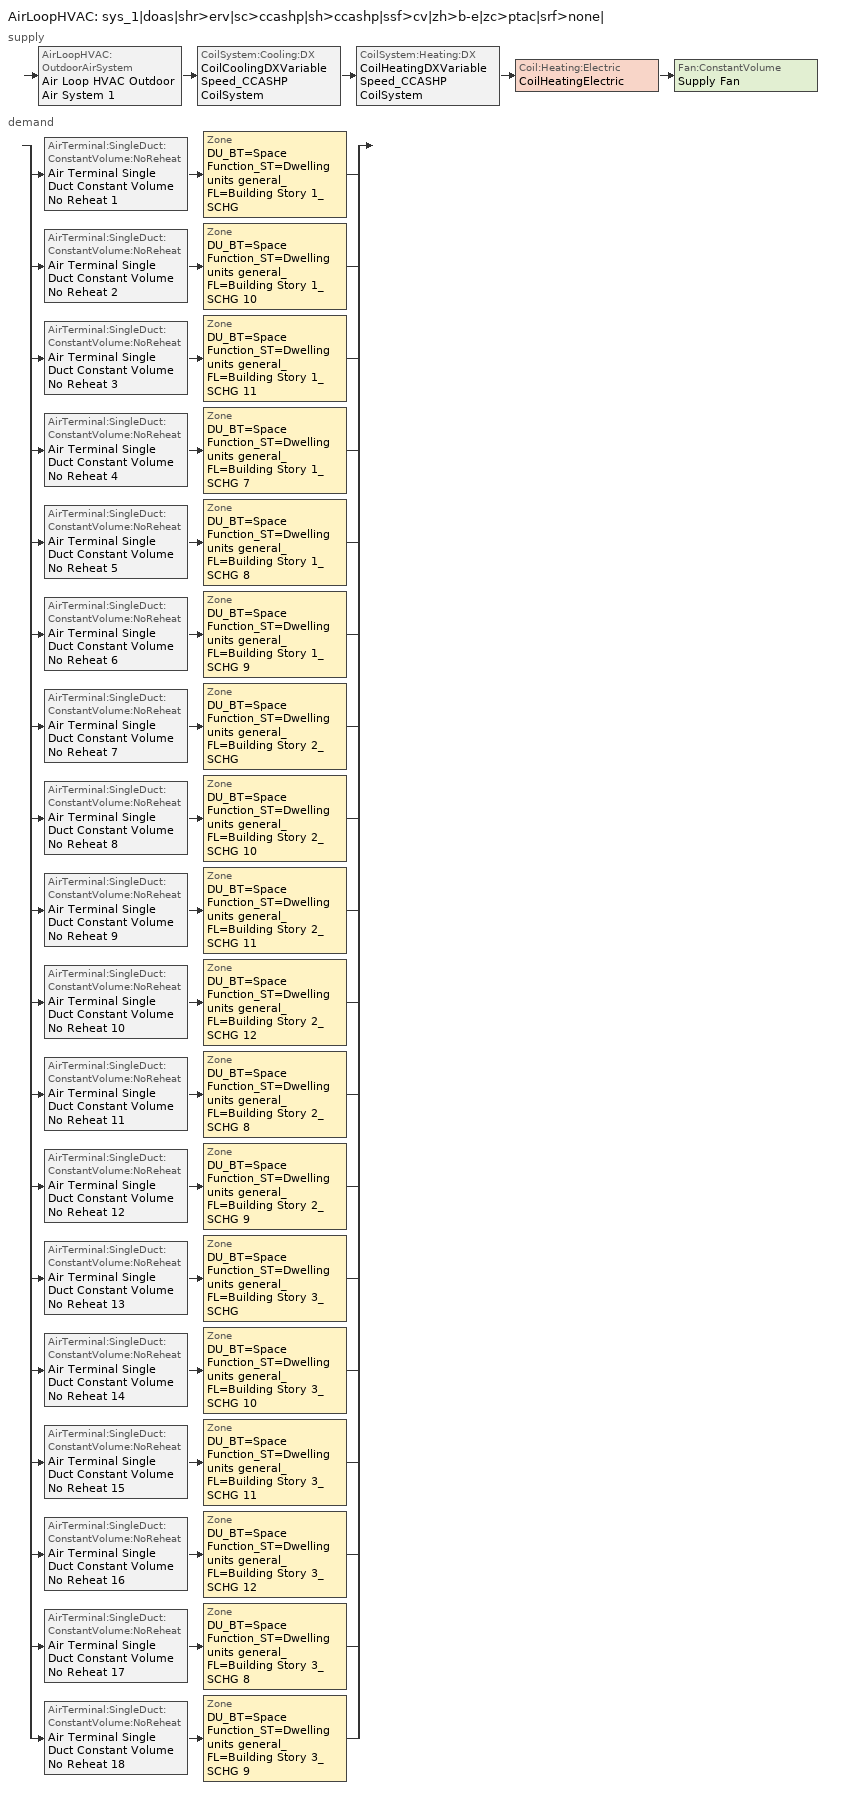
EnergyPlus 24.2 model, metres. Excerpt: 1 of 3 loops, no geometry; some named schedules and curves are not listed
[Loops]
AirLoopHVAC 'sys_1|doas|shr>erv|sc>ccashp|sh>ccashp|ssf>cv|zh>b-e|zc>ptac|srf>none|'
 supply: AirLoopHVAC:OutdoorAirSystem 'Air Loop HVAC Outdoor Air System 1' > CoilSystem:Cooling:DX 'CoilCoolingDXVariableSpeed_CCASHP CoilSystem' > CoilSystem:Heating:DX 'CoilHeatingDXVariableSpeed_CCASHP CoilSystem' > Coil:Heating:Electric 'CoilHeatingElectric' > Fan:ConstantVolume 'Supply Fan'
 demand: split
  | AirTerminal:SingleDuct:ConstantVolume:NoReheat 'Air Terminal Single Duct Constant Volume No Reheat 1' > Zone 'DU_BT=Space Function_ST=Dwelling units general_FL=Building Story 1_SCHG'
  | AirTerminal:SingleDuct:ConstantVolume:NoReheat 'Air Terminal Single Duct Constant Volume No Reheat 2' > Zone 'DU_BT=Space Function_ST=Dwelling units general_FL=Building Story 1_SCHG 10'
  | AirTerminal:SingleDuct:ConstantVolume:NoReheat 'Air Terminal Single Duct Constant Volume No Reheat 3' > Zone 'DU_BT=Space Function_ST=Dwelling units general_FL=Building Story 1_SCHG 11'
  | AirTerminal:SingleDuct:ConstantVolume:NoReheat 'Air Terminal Single Duct Constant Volume No Reheat 4' > Zone 'DU_BT=Space Function_ST=Dwelling units general_FL=Building Story 1_SCHG 7'
  | AirTerminal:SingleDuct:ConstantVolume:NoReheat 'Air Terminal Single Duct Constant Volume No Reheat 5' > Zone 'DU_BT=Space Function_ST=Dwelling units general_FL=Building Story 1_SCHG 8'
  | AirTerminal:SingleDuct:ConstantVolume:NoReheat 'Air Terminal Single Duct Constant Volume No Reheat 6' > Zone 'DU_BT=Space Function_ST=Dwelling units general_FL=Building Story 1_SCHG 9'
  | AirTerminal:SingleDuct:ConstantVolume:NoReheat 'Air Terminal Single Duct Constant Volume No Reheat 7' > Zone 'DU_BT=Space Function_ST=Dwelling units general_FL=Building Story 2_SCHG'
  | AirTerminal:SingleDuct:ConstantVolume:NoReheat 'Air Terminal Single Duct Constant Volume No Reheat 8' > Zone 'DU_BT=Space Function_ST=Dwelling units general_FL=Building Story 2_SCHG 10'
  | AirTerminal:SingleDuct:ConstantVolume:NoReheat 'Air Terminal Single Duct Constant Volume No Reheat 9' > Zone 'DU_BT=Space Function_ST=Dwelling units general_FL=Building Story 2_SCHG 11'
  | AirTerminal:SingleDuct:ConstantVolume:NoReheat 'Air Terminal Single Duct Constant Volume No Reheat 10' > Zone 'DU_BT=Space Function_ST=Dwelling units general_FL=Building Story 2_SCHG 12'
  | AirTerminal:SingleDuct:ConstantVolume:NoReheat 'Air Terminal Single Duct Constant Volume No Reheat 11' > Zone 'DU_BT=Space Function_ST=Dwelling units general_FL=Building Story 2_SCHG 8'
  | AirTerminal:SingleDuct:ConstantVolume:NoReheat 'Air Terminal Single Duct Constant Volume No Reheat 12' > Zone 'DU_BT=Space Function_ST=Dwelling units general_FL=Building Story 2_SCHG 9'
  | AirTerminal:SingleDuct:ConstantVolume:NoReheat 'Air Terminal Single Duct Constant Volume No Reheat 13' > Zone 'DU_BT=Space Function_ST=Dwelling units general_FL=Building Story 3_SCHG'
  | AirTerminal:SingleDuct:ConstantVolume:NoReheat 'Air Terminal Single Duct Constant Volume No Reheat 14' > Zone 'DU_BT=Space Function_ST=Dwelling units general_FL=Building Story 3_SCHG 10'
  | AirTerminal:SingleDuct:ConstantVolume:NoReheat 'Air Terminal Single Duct Constant Volume No Reheat 15' > Zone 'DU_BT=Space Function_ST=Dwelling units general_FL=Building Story 3_SCHG 11'
  | AirTerminal:SingleDuct:ConstantVolume:NoReheat 'Air Terminal Single Duct Constant Volume No Reheat 16' > Zone 'DU_BT=Space Function_ST=Dwelling units general_FL=Building Story 3_SCHG 12'
  | AirTerminal:SingleDuct:ConstantVolume:NoReheat 'Air Terminal Single Duct Constant Volume No Reheat 17' > Zone 'DU_BT=Space Function_ST=Dwelling units general_FL=Building Story 3_SCHG 8'
  | AirTerminal:SingleDuct:ConstantVolume:NoReheat 'Air Terminal Single Duct Constant Volume No Reheat 18' > Zone 'DU_BT=Space Function_ST=Dwelling units general_FL=Building Story 3_SCHG 9'
[ZoneControl:Thermostat] Temperature Difference Between Cutout And Setpoint {deltaC}=0
Name | Zone or ZoneList | Control Type Schedule | Control 1
DU_BT=Space Function_ST=Dwelling units general_FL=Building Story 1_SCHG Thermostat | DU_BT=Space Function_ST=Dwelling units general_FL=Building Story 1_SCHG | DU_BT=Space Function_ST=Dwelling units general_FL=Building Story 1_SCHG Thermostat Schedule | Space Function Dwelling units general Thermostat 37
DU_BT=Space Function_ST=Dwelling units general_FL=Building Story 1_SCHG 10 Thermostat | DU_BT=Space Function_ST=Dwelling units general_FL=Building Story 1_SCHG 10 | DU_BT=Space Function_ST=Dwelling units general_FL=Building Story 1_SCHG 10 Thermostat Schedule | Space Function Dwelling units general Thermostat 49
DU_BT=Space Function_ST=Dwelling units general_FL=Building Story 1_SCHG 11 Thermostat | DU_BT=Space Function_ST=Dwelling units general_FL=Building Story 1_SCHG 11 | DU_BT=Space Function_ST=Dwelling units general_FL=Building Story 1_SCHG 11 Thermostat Schedule | Space Function Dwelling units general Thermostat 53
DU_BT=Space Function_ST=Dwelling units general_FL=Building Story 1_SCHG 7 Thermostat | DU_BT=Space Function_ST=Dwelling units general_FL=Building Story 1_SCHG 7 | DU_BT=Space Function_ST=Dwelling units general_FL=Building Story 1_SCHG 7 Thermostat Schedule | Space Function Dwelling units general Thermostat 38
DU_BT=Space Function_ST=Dwelling units general_FL=Building Story 1_SCHG 8 Thermostat | DU_BT=Space Function_ST=Dwelling units general_FL=Building Story 1_SCHG 8 | DU_BT=Space Function_ST=Dwelling units general_FL=Building Story 1_SCHG 8 Thermostat Schedule | Space Function Dwelling units general Thermostat 44
DU_BT=Space Function_ST=Dwelling units general_FL=Building Story 1_SCHG 9 Thermostat | DU_BT=Space Function_ST=Dwelling units general_FL=Building Story 1_SCHG 9 | DU_BT=Space Function_ST=Dwelling units general_FL=Building Story 1_SCHG 9 Thermostat Schedule | Space Function Dwelling units general Thermostat 46
DU_BT=Space Function_ST=Dwelling units general_FL=Building Story 2_SCHG Thermostat | DU_BT=Space Function_ST=Dwelling units general_FL=Building Story 2_SCHG | DU_BT=Space Function_ST=Dwelling units general_FL=Building Story 2_SCHG Thermostat Schedule | Space Function Dwelling units general Thermostat 39
DU_BT=Space Function_ST=Dwelling units general_FL=Building Story 2_SCHG 10 Thermostat | DU_BT=Space Function_ST=Dwelling units general_FL=Building Story 2_SCHG 10 | DU_BT=Space Function_ST=Dwelling units general_FL=Building Story 2_SCHG 10 Thermostat Schedule | Space Function Dwelling units general Thermostat 50
DU_BT=Space Function_ST=Dwelling units general_FL=Building Story 2_SCHG 11 Thermostat | DU_BT=Space Function_ST=Dwelling units general_FL=Building Story 2_SCHG 11 | DU_BT=Space Function_ST=Dwelling units general_FL=Building Story 2_SCHG 11 Thermostat Schedule | Space Function Dwelling units general Thermostat 52
DU_BT=Space Function_ST=Dwelling units general_FL=Building Story 2_SCHG 12 Thermostat | DU_BT=Space Function_ST=Dwelling units general_FL=Building Story 2_SCHG 12 | DU_BT=Space Function_ST=Dwelling units general_FL=Building Story 2_SCHG 12 Thermostat Schedule | Space Function Dwelling units general Thermostat 54
DU_BT=Space Function_ST=Dwelling units general_FL=Building Story 2_SCHG 8 Thermostat | DU_BT=Space Function_ST=Dwelling units general_FL=Building Story 2_SCHG 8 | DU_BT=Space Function_ST=Dwelling units general_FL=Building Story 2_SCHG 8 Thermostat Schedule | Space Function Dwelling units general Thermostat 43
DU_BT=Space Function_ST=Dwelling units general_FL=Building Story 2_SCHG 9 Thermostat | DU_BT=Space Function_ST=Dwelling units general_FL=Building Story 2_SCHG 9 | DU_BT=Space Function_ST=Dwelling units general_FL=Building Story 2_SCHG 9 Thermostat Schedule | Space Function Dwelling units general Thermostat 47
DU_BT=Space Function_ST=Dwelling units general_FL=Building Story 3_SCHG Thermostat | DU_BT=Space Function_ST=Dwelling units general_FL=Building Story 3_SCHG | DU_BT=Space Function_ST=Dwelling units general_FL=Building Story 3_SCHG Thermostat Schedule | Space Function Dwelling units general Thermostat 40
DU_BT=Space Function_ST=Dwelling units general_FL=Building Story 3_SCHG 10 Thermostat | DU_BT=Space Function_ST=Dwelling units general_FL=Building Story 3_SCHG 10 | DU_BT=Space Function_ST=Dwelling units general_FL=Building Story 3_SCHG 10 Thermostat Schedule | Space Function Dwelling units general Thermostat 45
DU_BT=Space Function_ST=Dwelling units general_FL=Building Story 3_SCHG 11 Thermostat | DU_BT=Space Function_ST=Dwelling units general_FL=Building Story 3_SCHG 11 | DU_BT=Space Function_ST=Dwelling units general_FL=Building Story 3_SCHG 11 Thermostat Schedule | Space Function Dwelling units general Thermostat 48
DU_BT=Space Function_ST=Dwelling units general_FL=Building Story 3_SCHG 12 Thermostat | DU_BT=Space Function_ST=Dwelling units general_FL=Building Story 3_SCHG 12 | DU_BT=Space Function_ST=Dwelling units general_FL=Building Story 3_SCHG 12 Thermostat Schedule | Space Function Dwelling units general Thermostat 51
DU_BT=Space Function_ST=Dwelling units general_FL=Building Story 3_SCHG 8 Thermostat | DU_BT=Space Function_ST=Dwelling units general_FL=Building Story 3_SCHG 8 | DU_BT=Space Function_ST=Dwelling units general_FL=Building Story 3_SCHG 8 Thermostat Schedule | Space Function Dwelling units general Thermostat 41
DU_BT=Space Function_ST=Dwelling units general_FL=Building Story 3_SCHG 9 Thermostat | DU_BT=Space Function_ST=Dwelling units general_FL=Building Story 3_SCHG 9 | DU_BT=Space Function_ST=Dwelling units general_FL=Building Story 3_SCHG 9 Thermostat Schedule | Space Function Dwelling units general Thermostat 42
[ThermostatSetpoint:DualSetpoint] Heating Setpoint Temperature Schedule=NECB-G-Thermostat Setpoint-Heating; Cooling Setpoint Temperature Schedule=NECB-G-Thermostat Setpoint-Cooling
Space Function Dwelling units general Thermostat 37; Space Function Dwelling units general Thermostat 49; Space Function Dwelling units general Thermostat 53; Space Function Dwelling units general Thermostat 38; Space Function Dwelling units general Thermostat 44; Space Function Dwelling units general Thermostat 46; Space Function Dwelling units general Thermostat 39; Space Function Dwelling units general Thermostat 50; Space Function Dwelling units general Thermostat 52; Space Function Dwelling units general Thermostat 54; Space Function Dwelling units general Thermostat 43; Space Function Dwelling units general Thermostat 47; Space Function Dwelling units general Thermostat 40; Space Function Dwelling units general Thermostat 45; Space Function Dwelling units general Thermostat 48; Space Function Dwelling units general Thermostat 51; Space Function Dwelling units general Thermostat 41; Space Function Dwelling units general Thermostat 42
[AirTerminal:SingleDuct:ConstantVolume:NoReheat] Availability Schedule=Always On Discrete; Maximum Air Flow Rate {m3/s}=AutoSize
Air Terminal Single Duct Constant Volume No Reheat 1; Air Terminal Single Duct Constant Volume No Reheat 2; Air Terminal Single Duct Constant Volume No Reheat 3; Air Terminal Single Duct Constant Volume No Reheat 4; Air Terminal Single Duct Constant Volume No Reheat 5; Air Terminal Single Duct Constant Volume No Reheat 6; Air Terminal Single Duct Constant Volume No Reheat 7; Air Terminal Single Duct Constant Volume No Reheat 8; Air Terminal Single Duct Constant Volume No Reheat 9; Air Terminal Single Duct Constant Volume No Reheat 10; Air Terminal Single Duct Constant Volume No Reheat 11; Air Terminal Single Duct Constant Volume No Reheat 12; Air Terminal Single Duct Constant Volume No Reheat 13; Air Terminal Single Duct Constant Volume No Reheat 14; Air Terminal Single Duct Constant Volume No Reheat 15; Air Terminal Single Duct Constant Volume No Reheat 16; Air Terminal Single Duct Constant Volume No Reheat 17; Air Terminal Single Duct Constant Volume No Reheat 18
[ZoneHVAC:PackagedTerminalAirConditioner] Availability Schedule=Always On Discrete; Cooling Supply Air Flow Rate {m3/s}=Autosize; Heating Supply Air Flow Rate {m3/s}=Autosize; No Load Supply Air Flow Rate {m3/s}=Autosize; No Load Supply Air Flow Rate Control Set To Low Speed=Yes; Cooling Outdoor Air Flow Rate {m3/s}=1e-06; Heating Outdoor Air Flow Rate {m3/s}=1e-06; No Load Outdoor Air Flow Rate {m3/s}=1e-06; Fan Placement=DrawThrough; Supply Air Fan Operating Mode Schedule=Always Off Discrete
Name | Supply Air Fan | Heating Coil | Cooling Coil
ZoneHVACPackagedTerminalAirConditioner | FanOnOff | CoilHeatingElectric 1 | CoilCoolingDXSingleSpeed_PTAC 21kBtu/hr 9.5EER
ZoneHVACPackagedTerminalAirConditioner 1 | FanOnOff 1 | CoilHeatingElectric 2 | CoilCoolingDXSingleSpeed_PTAC 1 14kBtu/hr 9.7EER
ZoneHVACPackagedTerminalAirConditioner 2 | FanOnOff 2 | CoilHeatingElectric 3 | CoilCoolingDXSingleSpeed_PTAC 2 14kBtu/hr 9.7EER
ZoneHVACPackagedTerminalAirConditioner 3 | FanOnOff 3 | CoilHeatingElectric 4 | CoilCoolingDXSingleSpeed_PTAC 3 21kBtu/hr 9.5EER
ZoneHVACPackagedTerminalAirConditioner 4 | FanOnOff 4 | CoilHeatingElectric 5 | CoilCoolingDXSingleSpeed_PTAC 4 21kBtu/hr 9.5EER
ZoneHVACPackagedTerminalAirConditioner 5 | FanOnOff 5 | CoilHeatingElectric 6 | CoilCoolingDXSingleSpeed_PTAC 5 21kBtu/hr 9.5EER
ZoneHVACPackagedTerminalAirConditioner 6 | FanOnOff 6 | CoilHeatingElectric 7 | CoilCoolingDXSingleSpeed_PTAC 6 16kBtu/hr 9.5EER
ZoneHVACPackagedTerminalAirConditioner 7 | FanOnOff 7 | CoilHeatingElectric 8 | CoilCoolingDXSingleSpeed_PTAC 7 26kBtu/hr 9.5EER
ZoneHVACPackagedTerminalAirConditioner 8 | FanOnOff 8 | CoilHeatingElectric 9 | CoilCoolingDXSingleSpeed_PTAC 8 20kBtu/hr 9.5EER
ZoneHVACPackagedTerminalAirConditioner 9 | FanOnOff 9 | CoilHeatingElectric 10 | CoilCoolingDXSingleSpeed_PTAC 9 24kBtu/hr 9.5EER
ZoneHVACPackagedTerminalAirConditioner 10 | FanOnOff 10 | CoilHeatingElectric 11 | CoilCoolingDXSingleSpeed_PTAC 10 24kBtu/hr 9.5EER
ZoneHVACPackagedTerminalAirConditioner 11 | FanOnOff 11 | CoilHeatingElectric 12 | CoilCoolingDXSingleSpeed_PTAC 11 24kBtu/hr 9.5EER
ZoneHVACPackagedTerminalAirConditioner 12 | FanOnOff 12 | CoilHeatingElectric 13 | CoilCoolingDXSingleSpeed_PTAC 12 42kBtu/hr 9.5EER
ZoneHVACPackagedTerminalAirConditioner 13 | FanOnOff 13 | CoilHeatingElectric 14 | CoilCoolingDXSingleSpeed_PTAC 13 51kBtu/hr 9.5EER
ZoneHVACPackagedTerminalAirConditioner 14 | FanOnOff 14 | CoilHeatingElectric 15 | CoilCoolingDXSingleSpeed_PTAC 14 42kBtu/hr 9.5EER
ZoneHVACPackagedTerminalAirConditioner 15 | FanOnOff 15 | CoilHeatingElectric 16 | CoilCoolingDXSingleSpeed_PTAC 15 50kBtu/hr 9.5EER
ZoneHVACPackagedTerminalAirConditioner 16 | FanOnOff 16 | CoilHeatingElectric 17 | CoilCoolingDXSingleSpeed_PTAC 16 50kBtu/hr 9.5EER
ZoneHVACPackagedTerminalAirConditioner 17 | FanOnOff 17 | CoilHeatingElectric 18 | CoilCoolingDXSingleSpeed_PTAC 17 50kBtu/hr 9.5EER
[Fan:OnOff] Availability Schedule=Always On Discrete; Fan Total Efficiency=0.39975; Pressure Rise {Pa}=331.288; Maximum Flow Rate {m3/s}=Autosize; Motor Efficiency=0.615; Motor In Airstream Fraction=1
Name | Fan Power Ratio Function of Speed Ratio Curve | Fan Efficiency Ratio Function of Speed Ratio Curve
FanOnOff | Fan On Off Power Curve | Fan On Off Efficiency Curve
FanOnOff 1 | Fan On Off Power Curve 1 | Fan On Off Efficiency Curve 1
FanOnOff 2 | Fan On Off Power Curve 2 | Fan On Off Efficiency Curve 2
FanOnOff 3 | Fan On Off Power Curve 3 | Fan On Off Efficiency Curve 3
FanOnOff 4 | Fan On Off Power Curve 4 | Fan On Off Efficiency Curve 4
FanOnOff 5 | Fan On Off Power Curve 5 | Fan On Off Efficiency Curve 5
FanOnOff 6 | Fan On Off Power Curve 6 | Fan On Off Efficiency Curve 6
FanOnOff 7 | Fan On Off Power Curve 7 | Fan On Off Efficiency Curve 7
FanOnOff 8 | Fan On Off Power Curve 8 | Fan On Off Efficiency Curve 8
FanOnOff 9 | Fan On Off Power Curve 9 | Fan On Off Efficiency Curve 9
FanOnOff 10 | Fan On Off Power Curve 10 | Fan On Off Efficiency Curve 10
FanOnOff 11 | Fan On Off Power Curve 11 | Fan On Off Efficiency Curve 11
FanOnOff 12 | Fan On Off Power Curve 12 | Fan On Off Efficiency Curve 12
FanOnOff 13 | Fan On Off Power Curve 13 | Fan On Off Efficiency Curve 13
FanOnOff 14 | Fan On Off Power Curve 14 | Fan On Off Efficiency Curve 14
FanOnOff 15 | Fan On Off Power Curve 15 | Fan On Off Efficiency Curve 15
FanOnOff 16 | Fan On Off Power Curve 16 | Fan On Off Efficiency Curve 16
FanOnOff 17 | Fan On Off Power Curve 17 | Fan On Off Efficiency Curve 17
[Coil:Heating:Electric] Efficiency=1; Nominal Capacity {W}=Autosize
Name | Availability Schedule
CoilHeatingElectric 1; CoilHeatingElectric 2; CoilHeatingElectric 3; CoilHeatingElectric 4; CoilHeatingElectric 5; CoilHeatingElectric 6; CoilHeatingElectric 7; CoilHeatingElectric 8; CoilHeatingElectric 9; CoilHeatingElectric 10; CoilHeatingElectric 11; CoilHeatingElectric 12; CoilHeatingElectric 13; CoilHeatingElectric 14; CoilHeatingElectric 15; CoilHeatingElectric 16; CoilHeatingElectric 17; CoilHeatingElectric 18 | Always Off Discrete
CoilHeatingElectric | Always On Discrete
[Coil:Cooling:DX:SingleSpeed] Availability Schedule=Always On Discrete; Gross Rated Total Cooling Capacity {W}=Autosize; Gross Rated Sensible Heat Ratio=Autosize; Rated Air Flow Rate {m3/s}=Autosize; Rated Evaporator Fan Power Per Volume Flow Rate 2017 {W/(m3/s)}=773.3; Rated Evaporator Fan Power Per Volume Flow Rate 2023 {W/(m3/s)}=934.4; Total Cooling Capacity Function of Temperature Curve=DXCOOL-NECB2011-REF-CAPFT; Total Cooling Capacity Function of Flow Fraction Curve=DXCOOL-NECB2011-REF-CAPFFLOW; Energy Input Ratio Function of Temperature Curve=DXCOOL-NECB2011-REF-COOLEIRFT; Energy Input Ratio Function of Flow Fraction Curve=DXCOOL-NECB2011-REF-COOLEIRFFLOW; Part Load Fraction Correlation Curve=DXCOOL-NECB2011-REF-COOLPLFFPLR; Minimum Outdoor Dry-Bulb Temperature for Compressor Operation {C}=-25; Nominal Time for Condensate Removal to Begin {s}=0; Ratio of Initial Moisture Evaporation Rate and Steady State Latent Capacity=0; Maximum Cycling Rate {cycles/hr}=0; Latent Capacity Time Constant {s}=0; Condenser Type=AirCooled; Evaporative Condenser Effectiveness=0.9; Evaporative Condenser Air Flow Rate {m3/s}=Autosize; Evaporative Condenser Pump Rated Power Consumption {W}=Autosize; Crankcase Heater Capacity {W}=1e-06; Maximum Outdoor Dry-Bulb Temperature for Crankcase Heater Operation {C}=10; Basin Heater Capacity {W/K}=0; Basin Heater Setpoint Temperature {C}=2
Name | Gross Rated Cooling COP {W/W}
CoilCoolingDXSingleSpeed_PTAC 21kBtu/hr 9.5EER; CoilCoolingDXSingleSpeed_PTAC 3 21kBtu/hr 9.5EER; CoilCoolingDXSingleSpeed_PTAC 4 21kBtu/hr 9.5EER; CoilCoolingDXSingleSpeed_PTAC 5 21kBtu/hr 9.5EER; CoilCoolingDXSingleSpeed_PTAC 6 16kBtu/hr 9.5EER; CoilCoolingDXSingleSpeed_PTAC 7 26kBtu/hr 9.5EER; CoilCoolingDXSingleSpeed_PTAC 8 20kBtu/hr 9.5EER; CoilCoolingDXSingleSpeed_PTAC 9 24kBtu/hr 9.5EER; CoilCoolingDXSingleSpeed_PTAC 10 24kBtu/hr 9.5EER; CoilCoolingDXSingleSpeed_PTAC 11 24kBtu/hr 9.5EER; CoilCoolingDXSingleSpeed_PTAC 12 42kBtu/hr 9.5EER; CoilCoolingDXSingleSpeed_PTAC 13 51kBtu/hr 9.5EER; CoilCoolingDXSingleSpeed_PTAC 14 42kBtu/hr 9.5EER; CoilCoolingDXSingleSpeed_PTAC 15 50kBtu/hr 9.5EER; CoilCoolingDXSingleSpeed_PTAC 16 50kBtu/hr 9.5EER; CoilCoolingDXSingleSpeed_PTAC 17 50kBtu/hr 9.5EER | 3.3002
CoilCoolingDXSingleSpeed_PTAC 1 14kBtu/hr 9.7EER | 3.38089
CoilCoolingDXSingleSpeed_PTAC 2 14kBtu/hr 9.7EER | 3.36959
[ZoneHVAC:Baseboard:Convective:Electric] Availability Schedule=Always On Discrete; Heating Design Capacity {W}=Autosize; Efficiency=1
ZoneHVACBaseboardConvectiveElectric; ZoneHVACBaseboardConvectiveElectric 1; ZoneHVACBaseboardConvectiveElectric 2; ZoneHVACBaseboardConvectiveElectric 3; ZoneHVACBaseboardConvectiveElectric 4; ZoneHVACBaseboardConvectiveElectric 5; ZoneHVACBaseboardConvectiveElectric 6; ZoneHVACBaseboardConvectiveElectric 7; ZoneHVACBaseboardConvectiveElectric 8; ZoneHVACBaseboardConvectiveElectric 9; ZoneHVACBaseboardConvectiveElectric 10; ZoneHVACBaseboardConvectiveElectric 11; ZoneHVACBaseboardConvectiveElectric 12; ZoneHVACBaseboardConvectiveElectric 13; ZoneHVACBaseboardConvectiveElectric 14; ZoneHVACBaseboardConvectiveElectric 15; ZoneHVACBaseboardConvectiveElectric 16; ZoneHVACBaseboardConvectiveElectric 17
[Zone equipment]
DU_BT=Space Function_ST=Dwelling units general_FL=Building Story 1_SCHG: Air Terminal Single Duct Constant Volume No Reheat 1, ZoneHVACPackagedTerminalAirConditioner, ZoneHVACBaseboardConvectiveElectric
DU_BT=Space Function_ST=Dwelling units general_FL=Building Story 1_SCHG 10: Air Terminal Single Duct Constant Volume No Reheat 2, ZoneHVACPackagedTerminalAirConditioner 1, ZoneHVACBaseboardConvectiveElectric 1
DU_BT=Space Function_ST=Dwelling units general_FL=Building Story 1_SCHG 11: Air Terminal Single Duct Constant Volume No Reheat 3, ZoneHVACPackagedTerminalAirConditioner 2, ZoneHVACBaseboardConvectiveElectric 2
DU_BT=Space Function_ST=Dwelling units general_FL=Building Story 1_SCHG 7: Air Terminal Single Duct Constant Volume No Reheat 4, ZoneHVACPackagedTerminalAirConditioner 3, ZoneHVACBaseboardConvectiveElectric 3
DU_BT=Space Function_ST=Dwelling units general_FL=Building Story 1_SCHG 8: Air Terminal Single Duct Constant Volume No Reheat 5, ZoneHVACPackagedTerminalAirConditioner 4, ZoneHVACBaseboardConvectiveElectric 4
DU_BT=Space Function_ST=Dwelling units general_FL=Building Story 1_SCHG 9: Air Terminal Single Duct Constant Volume No Reheat 6, ZoneHVACPackagedTerminalAirConditioner 5, ZoneHVACBaseboardConvectiveElectric 5
DU_BT=Space Function_ST=Dwelling units general_FL=Building Story 2_SCHG: Air Terminal Single Duct Constant Volume No Reheat 7, ZoneHVACPackagedTerminalAirConditioner 6, ZoneHVACBaseboardConvectiveElectric 6
DU_BT=Space Function_ST=Dwelling units general_FL=Building Story 2_SCHG 10: Air Terminal Single Duct Constant Volume No Reheat 8, ZoneHVACPackagedTerminalAirConditioner 7, ZoneHVACBaseboardConvectiveElectric 7
DU_BT=Space Function_ST=Dwelling units general_FL=Building Story 2_SCHG 11: Air Terminal Single Duct Constant Volume No Reheat 9, ZoneHVACPackagedTerminalAirConditioner 8, ZoneHVACBaseboardConvectiveElectric 8
DU_BT=Space Function_ST=Dwelling units general_FL=Building Story 2_SCHG 12: Air Terminal Single Duct Constant Volume No Reheat 10, ZoneHVACPackagedTerminalAirConditioner 9, ZoneHVACBaseboardConvectiveElectric 9
DU_BT=Space Function_ST=Dwelling units general_FL=Building Story 2_SCHG 8: Air Terminal Single Duct Constant Volume No Reheat 11, ZoneHVACPackagedTerminalAirConditioner 10, ZoneHVACBaseboardConvectiveElectric 10
DU_BT=Space Function_ST=Dwelling units general_FL=Building Story 2_SCHG 9: Air Terminal Single Duct Constant Volume No Reheat 12, ZoneHVACPackagedTerminalAirConditioner 11, ZoneHVACBaseboardConvectiveElectric 11
DU_BT=Space Function_ST=Dwelling units general_FL=Building Story 3_SCHG: Air Terminal Single Duct Constant Volume No Reheat 13, ZoneHVACPackagedTerminalAirConditioner 12, ZoneHVACBaseboardConvectiveElectric 12
DU_BT=Space Function_ST=Dwelling units general_FL=Building Story 3_SCHG 10: Air Terminal Single Duct Constant Volume No Reheat 14, ZoneHVACPackagedTerminalAirConditioner 13, ZoneHVACBaseboardConvectiveElectric 13
DU_BT=Space Function_ST=Dwelling units general_FL=Building Story 3_SCHG 11: Air Terminal Single Duct Constant Volume No Reheat 15, ZoneHVACPackagedTerminalAirConditioner 14, ZoneHVACBaseboardConvectiveElectric 14
DU_BT=Space Function_ST=Dwelling units general_FL=Building Story 3_SCHG 12: Air Terminal Single Duct Constant Volume No Reheat 16, ZoneHVACPackagedTerminalAirConditioner 15, ZoneHVACBaseboardConvectiveElectric 15
DU_BT=Space Function_ST=Dwelling units general_FL=Building Story 3_SCHG 8: Air Terminal Single Duct Constant Volume No Reheat 17, ZoneHVACPackagedTerminalAirConditioner 16, ZoneHVACBaseboardConvectiveElectric 16
DU_BT=Space Function_ST=Dwelling units general_FL=Building Story 3_SCHG 9: Air Terminal Single Duct Constant Volume No Reheat 18, ZoneHVACPackagedTerminalAirConditioner 17, ZoneHVACBaseboardConvectiveElectric 17
[Sizing:Zone] Zone Cooling Design Supply Air Temperature Input Method=TemperatureDifference; Zone Cooling Design Supply Air Temperature {C}=13; Zone Cooling Design Supply Air Temperature Difference {deltaC}=11; Zone Heating Design Supply Air Temperature Input Method=TemperatureDifference; Zone Heating Design Supply Air Temperature {C}=43; Zone Heating Design Supply Air Temperature Difference {deltaC}=21; Zone Cooling Design Supply Air Humidity Ratio {kgWater/kgDryAir}=0.0085; Zone Heating Design Supply Air Humidity Ratio {kgWater/kgDryAir}=0.008; Zone Heating Sizing Factor=1.3; Zone Cooling Sizing Factor=1.1; Cooling Design Air Flow Method=DesignDay; Cooling Design Air Flow Rate {m3/s}=0; Cooling Minimum Air Flow per Zone Floor Area {m3/s-m2}=0.000762; Cooling Minimum Air Flow {m3/s}=0; Cooling Minimum Air Flow Fraction=0; Heating Design Air Flow Method=DesignDay; Heating Design Air Flow Rate {m3/s}=0; Heating Maximum Air Flow per Zone Floor Area {m3/s-m2}=0.002032; Heating Maximum Air Flow {m3/s}=0.141576; Heating Maximum Air Flow Fraction=0.3; Account for Dedicated Outdoor Air System=No; Zone Load Sizing Method=Sensible Load Only No Latent Load; Zone Latent Cooling Design Supply Air Humidity Ratio Input Method=HumidityRatioDifference; Zone Cooling Design Supply Air Humidity Ratio Difference {kgWater/kgDryAir}=0.005; Zone Latent Heating Design Supply Air Humidity Ratio Input Method=HumidityRatioDifference; Zone Humidification Design Supply Air Humidity Ratio Difference {kgWater/kgDryAir}=0.005; Type of Space Sum to Use=Coincident
Name | Design Specification Outdoor Air Object
DU_BT=Space Function_ST=Dwelling units general_FL=Building Story 1_SCHG | DU_BT=Space Function_ST=Dwelling units general_FL=Building Story 1_SCHG DSOA Space List
DU_BT=Space Function_ST=Dwelling units general_FL=Building Story 1_SCHG 10 | DU_BT=Space Function_ST=Dwelling units general_FL=Building Story 1_SCHG 10 DSOA Space List
DU_BT=Space Function_ST=Dwelling units general_FL=Building Story 1_SCHG 11 | DU_BT=Space Function_ST=Dwelling units general_FL=Building Story 1_SCHG 11 DSOA Space List
DU_BT=Space Function_ST=Dwelling units general_FL=Building Story 1_SCHG 7 | DU_BT=Space Function_ST=Dwelling units general_FL=Building Story 1_SCHG 7 DSOA Space List
DU_BT=Space Function_ST=Dwelling units general_FL=Building Story 1_SCHG 8 | DU_BT=Space Function_ST=Dwelling units general_FL=Building Story 1_SCHG 8 DSOA Space List
DU_BT=Space Function_ST=Dwelling units general_FL=Building Story 1_SCHG 9 | DU_BT=Space Function_ST=Dwelling units general_FL=Building Story 1_SCHG 9 DSOA Space List
DU_BT=Space Function_ST=Dwelling units general_FL=Building Story 2_SCHG | DU_BT=Space Function_ST=Dwelling units general_FL=Building Story 2_SCHG DSOA Space List
DU_BT=Space Function_ST=Dwelling units general_FL=Building Story 2_SCHG 10 | DU_BT=Space Function_ST=Dwelling units general_FL=Building Story 2_SCHG 10 DSOA Space List
DU_BT=Space Function_ST=Dwelling units general_FL=Building Story 2_SCHG 11 | DU_BT=Space Function_ST=Dwelling units general_FL=Building Story 2_SCHG 11 DSOA Space List
DU_BT=Space Function_ST=Dwelling units general_FL=Building Story 2_SCHG 12 | DU_BT=Space Function_ST=Dwelling units general_FL=Building Story 2_SCHG 12 DSOA Space List
DU_BT=Space Function_ST=Dwelling units general_FL=Building Story 2_SCHG 8 | DU_BT=Space Function_ST=Dwelling units general_FL=Building Story 2_SCHG 8 DSOA Space List
DU_BT=Space Function_ST=Dwelling units general_FL=Building Story 2_SCHG 9 | DU_BT=Space Function_ST=Dwelling units general_FL=Building Story 2_SCHG 9 DSOA Space List
DU_BT=Space Function_ST=Dwelling units general_FL=Building Story 3_SCHG | DU_BT=Space Function_ST=Dwelling units general_FL=Building Story 3_SCHG DSOA Space List
DU_BT=Space Function_ST=Dwelling units general_FL=Building Story 3_SCHG 10 | DU_BT=Space Function_ST=Dwelling units general_FL=Building Story 3_SCHG 10 DSOA Space List
DU_BT=Space Function_ST=Dwelling units general_FL=Building Story 3_SCHG 11 | DU_BT=Space Function_ST=Dwelling units general_FL=Building Story 3_SCHG 11 DSOA Space List
DU_BT=Space Function_ST=Dwelling units general_FL=Building Story 3_SCHG 12 | DU_BT=Space Function_ST=Dwelling units general_FL=Building Story 3_SCHG 12 DSOA Space List
DU_BT=Space Function_ST=Dwelling units general_FL=Building Story 3_SCHG 8 | DU_BT=Space Function_ST=Dwelling units general_FL=Building Story 3_SCHG 8 DSOA Space List
DU_BT=Space Function_ST=Dwelling units general_FL=Building Story 3_SCHG 9 | DU_BT=Space Function_ST=Dwelling units general_FL=Building Story 3_SCHG 9 DSOA Space List
[Controller:MechanicalVentilation]
Controller Mechanical Ventilation 1: Availability Schedule=sys_1|doas|shr>none|sc>ccashp|sh>ccashp|ssf>cv|zh>b-e|zc>ptac|srf>none| Occ Sch; Demand Controlled Ventilation=No; System Outdoor Air Method=ZoneSum; Zone or ZoneList Name 1=DU_BT=Space Function_ST=Dwelling units general_FL=Building Story 1_SCHG; Design Specification Outdoor Air Object Name 1=Space Function Dwelling units general Ventilation; Zone or ZoneList Name 2=DU_BT=Space Function_ST=Dwelling units general_FL=Building Story 1_SCHG 10; Design Specification Outdoor Air Object Name 2=Space Function Dwelling units general Ventilation; Zone or ZoneList Name 3=DU_BT=Space Function_ST=Dwelling units general_FL=Building Story 1_SCHG 11; Design Specification Outdoor Air Object Name 3=Space Function Dwelling units general Ventilation; Zone or ZoneList Name 4=DU_BT=Space Function_ST=Dwelling units general_FL=Building Story 1_SCHG 7; Design Specification Outdoor Air Object Name 4=Space Function Dwelling units general Ventilation; Zone or ZoneList Name 5=DU_BT=Space Function_ST=Dwelling units general_FL=Building Story 1_SCHG 8; Design Specification Outdoor Air Object Name 5=Space Function Dwelling units general Ventilation; Zone or ZoneList Name 6=DU_BT=Space Function_ST=Dwelling units general_FL=Building Story 1_SCHG 9; Design Specification Outdoor Air Object Name 6=Space Function Dwelling units general Ventilation; Zone or ZoneList Name 7=DU_BT=Space Function_ST=Dwelling units general_FL=Building Story 2_SCHG; Design Specification Outdoor Air Object Name 7=Space Function Dwelling units general Ventilation; Zone or ZoneList Name 8=DU_BT=Space Function_ST=Dwelling units general_FL=Building Story 2_SCHG 10; Design Specification Outdoor Air Object Name 8=Space Function Dwelling units general Ventilation; Zone or ZoneList Name 9=DU_BT=Space Function_ST=Dwelling units general_FL=Building Story 2_SCHG 11; Design Specification Outdoor Air Object Name 9=Space Function Dwelling units general Ventilation; Zone or ZoneList Name 10=DU_BT=Space Function_ST=Dwelling units general_FL=Building Story 2_SCHG 12; Design Specification Outdoor Air Object Name 10=Space Function Dwelling units general Ventilation; Zone or ZoneList Name 11=DU_BT=Space Function_ST=Dwelling units general_FL=Building Story 2_SCHG 8; Design Specification Outdoor Air Object Name 11=Space Function Dwelling units general Ventilation; Zone or ZoneList Name 12=DU_BT=Space Function_ST=Dwelling units general_FL=Building Story 2_SCHG 9; Design Specification Outdoor Air Object Name 12=Space Function Dwelling units general Ventilation; Zone or ZoneList Name 13=DU_BT=Space Function_ST=Dwelling units general_FL=Building Story 3_SCHG; Design Specification Outdoor Air Object Name 13=Space Function Dwelling units general Ventilation; Zone or ZoneList Name 14=DU_BT=Space Function_ST=Dwelling units general_FL=Building Story 3_SCHG 10; Design Specification Outdoor Air Object Name 14=Space Function Dwelling units general Ventilation; Zone or ZoneList Name 15=DU_BT=Space Function_ST=Dwelling units general_FL=Building Story 3_SCHG 11; Design Specification Outdoor Air Object Name 15=Space Function Dwelling units general Ventilation; Zone or ZoneList Name 16=DU_BT=Space Function_ST=Dwelling units general_FL=Building Story 3_SCHG 12; Design Specification Outdoor Air Object Name 16=Space Function Dwelling units general Ventilation; Zone or ZoneList Name 17=DU_BT=Space Function_ST=Dwelling units general_FL=Building Story 3_SCHG 8; Design Specification Outdoor Air Object Name 17=Space Function Dwelling units general Ventilation; Zone or ZoneList Name 18=DU_BT=Space Function_ST=Dwelling units general_FL=Building Story 3_SCHG 9; Design Specification Outdoor Air Object Name 18=Space Function Dwelling units general Ventilation
[DesignSpecification:OutdoorAir]
Space Function Dwelling units general Ventilation: Outdoor Air Method=Sum; Outdoor Air Flow per Person {m3/s-person}=0.00235974; Outdoor Air Flow per Zone Floor Area {m3/s-m2}=0.0003048; Outdoor Air Flow per Zone {m3/s}=0; Outdoor Air Flow Air Changes per Hour {1/hr}=0
[DesignSpecification:OutdoorAir:SpaceList] Space Design Specification Outdoor Air Object Name 1=Space Function Dwelling units general Ventilation
Name | Space Name 1
DU_BT=Space Function_ST=Dwelling units general_FL=Building Story 1_SCHG DSOA Space List | G NE Apartment
DU_BT=Space Function_ST=Dwelling units general_FL=Building Story 1_SCHG 10 DSOA Space List | G N1 Apartment
DU_BT=Space Function_ST=Dwelling units general_FL=Building Story 1_SCHG 11 DSOA Space List | G S1 Apartment
DU_BT=Space Function_ST=Dwelling units general_FL=Building Story 1_SCHG 7 DSOA Space List | Office
DU_BT=Space Function_ST=Dwelling units general_FL=Building Story 1_SCHG 8 DSOA Space List | G NW Apartment
DU_BT=Space Function_ST=Dwelling units general_FL=Building Story 1_SCHG 9 DSOA Space List | G SW Apartment
DU_BT=Space Function_ST=Dwelling units general_FL=Building Story 2_SCHG DSOA Space List | M N1 Apartment
DU_BT=Space Function_ST=Dwelling units general_FL=Building Story 2_SCHG 10 DSOA Space List | M SW Apartment
DU_BT=Space Function_ST=Dwelling units general_FL=Building Story 2_SCHG 11 DSOA Space List | M S1 Apartment
DU_BT=Space Function_ST=Dwelling units general_FL=Building Story 2_SCHG 12 DSOA Space List | M NE Apartment
DU_BT=Space Function_ST=Dwelling units general_FL=Building Story 2_SCHG 8 DSOA Space List | M NW Apartment
DU_BT=Space Function_ST=Dwelling units general_FL=Building Story 2_SCHG 9 DSOA Space List | M SE Apartment
DU_BT=Space Function_ST=Dwelling units general_FL=Building Story 3_SCHG DSOA Space List | T S1 Apartment
DU_BT=Space Function_ST=Dwelling units general_FL=Building Story 3_SCHG 10 DSOA Space List | T SW Apartment
DU_BT=Space Function_ST=Dwelling units general_FL=Building Story 3_SCHG 11 DSOA Space List | T N1 Apartment
DU_BT=Space Function_ST=Dwelling units general_FL=Building Story 3_SCHG 12 DSOA Space List | T NW Apartment
DU_BT=Space Function_ST=Dwelling units general_FL=Building Story 3_SCHG 8 DSOA Space List | T SE Apartment
DU_BT=Space Function_ST=Dwelling units general_FL=Building Story 3_SCHG 9 DSOA Space List | T NE Apartment
[AirLoopHVAC]
sys_1|doas|shr>erv|sc>ccashp|sh>ccashp|ssf>cv|zh>b-e|zc>ptac|srf>none|: Design Supply Air Flow Rate {m3/s}=AutoSize; Design Return Air Flow Fraction of Supply Air Flow=1
[Sizing:System]
sys_1|doas|shr>erv|sc>ccashp|sh>ccashp|ssf>cv|zh>b-e|zc>ptac|srf>none|: Type of Load to Size On=VentilationRequirement; Design Outdoor Air Flow Rate {m3/s}=Autosize; Central Heating Maximum System Air Flow Ratio=1; Preheat Design Temperature {C}=7; Preheat Design Humidity Ratio {kgWater/kgDryAir}=0.008; Precool Design Temperature {C}=13; Precool Design Humidity Ratio {kgWater/kgDryAir}=0.008; Central Cooling Design Supply Air Temperature {C}=13; Central Heating Design Supply Air Temperature {C}=22; Type of Zone Sum to Use=NonCoincident; 100% Outdoor Air in Cooling=Yes; 100% Outdoor Air in Heating=Yes; Central Cooling Design Supply Air Humidity Ratio {kgWater/kgDryAir}=0.0085; Central Heating Design Supply Air Humidity Ratio {kgWater/kgDryAir}=0.008; Cooling Supply Air Flow Rate Method=DesignDay; Cooling Supply Air Flow Rate {m3/s}=0; Cooling Supply Air Flow Rate Per Floor Area {m3/s-m2}=0.00996765; Cooling Fraction of Autosized Cooling Supply Air Flow Rate=1; Cooling Supply Air Flow Rate Per Unit Cooling Capacity {m3/s-W}=3.94755e-05; Heating Supply Air Flow Rate Method=DesignDay; Heating Supply Air Flow Rate {m3/s}=0; Heating Supply Air Flow Rate Per Floor Area {m3/s-m2}=0.00996765; Heating Fraction of Autosized Heating Supply Air Flow Rate=1; Heating Fraction of Autosized Cooling Supply Air Flow Rate=1; Heating Supply Air Flow Rate Per Unit Heating Capacity {m3/s-W}=3.15882e-05; System Outdoor Air Method=ZoneSum; Zone Maximum Outdoor Air Fraction=1; Cooling Design Capacity Method=CoolingDesignCapacity; Cooling Design Capacity {W}=Autosize; Cooling Design Capacity Per Floor Area {W/m2}=234.7; Fraction of Autosized Cooling Design Capacity=1; Heating Design Capacity Method=HeatingDesignCapacity; Heating Design Capacity {W}=Autosize; Heating Design Capacity Per Floor Area {W/m2}=157; Fraction of Autosized Heating Design Capacity=1; Central Cooling Capacity Control Method=OnOff; Occupant Diversity=Autosize
[Controller:OutdoorAir]
Controller Outdoor Air 1: Minimum Outdoor Air Flow Rate {m3/s}=Autosize; Maximum Outdoor Air Flow Rate {m3/s}=Autosize; Economizer Control Type=NoEconomizer; Economizer Control Action Type=ModulateFlow; Economizer Maximum Limit Dry-Bulb Temperature {C}=28; Economizer Maximum Limit Enthalpy {J/kg}=64000; Economizer Minimum Limit Dry-Bulb Temperature {C}=-100; Lockout Type=NoLockout; Minimum Limit Type=FixedMinimum; Minimum Outdoor Air Schedule=sys_1|doas|shr>none|sc>ccashp|sh>ccashp|ssf>cv|zh>b-e|zc>ptac|srf>none| Occ Sch; Mechanical Ventilation Controller=Controller Mechanical Ventilation 1; High Humidity Control=No; High Humidity Outdoor Air Flow Ratio=1; Control High Indoor Humidity Based on Outdoor Humidity Ratio=Yes; Heat Recovery Bypass Control Type=BypassWhenWithinEconomizerLimits; Economizer Operation Staging=InterlockedWithMechanicalCooling
[HeatExchanger:AirToAir:SensibleAndLatent]
sys_1|doas|shr>none|sc>ccashp|sh>ccashp|ssf>cv|zh>b-e|zc>ptac|srf>none| ERV: Availability Schedule=Always On Discrete; Nominal Supply Air Flow Rate {m3/s}=Autosize; Sensible Effectiveness at 100% Heating Air Flow=0.5; Latent Effectiveness at 100% Heating Air Flow=0.5; Sensible Effectiveness at 100% Cooling Air Flow=0.5; Latent Effectiveness at 100% Cooling Air Flow=0.5; Nominal Electric Power {W}=505.011; Supply Air Outlet Temperature Control=Yes; Heat Exchanger Type=Rotary; Frost Control Type=ExhaustOnly; Threshold Temperature {C}=-23.3; Initial Defrost Time Fraction=0.167; Rate of Defrost Time Fraction Increase {1/K}=1.44; Economizer Lockout=Yes; Sensible Effectiveness of Heating Air Flow Curve=sys_1|doas|shr>none|sc>ccashp|sh>ccashp|ssf>cv|zh>b-e|zc>ptac|srf>none| ERV_SensHeatEff 1; Latent Effectiveness of Heating Air Flow Curve=sys_1|doas|shr>none|sc>ccashp|sh>ccashp|ssf>cv|zh>b-e|zc>ptac|srf>none| ERV_LatHeatEff 1; Sensible Effectiveness of Cooling Air Flow Curve=sys_1|doas|shr>none|sc>ccashp|sh>ccashp|ssf>cv|zh>b-e|zc>ptac|srf>none| ERV_SensCoolEff 1; Latent Effectiveness of Cooling Air Flow Curve=sys_1|doas|shr>none|sc>ccashp|sh>ccashp|ssf>cv|zh>b-e|zc>ptac|srf>none| ERV_LatCoolEff 1
[SetpointManager:OutdoorAirPretreat]
Setpoint Manager Outdoor Air Pretreat 1: Control Variable=Temperature; Minimum Setpoint Temperature {C}=-99; Maximum Setpoint Temperature {C}=99; Minimum Setpoint Humidity Ratio {kgWater/kgDryAir}=1e-05; Maximum Setpoint Humidity Ratio {kgWater/kgDryAir}=1; Setpoint Node or NodeList=sys_1|doas|shr>none|sc>ccashp|sh>ccashp|ssf>cv|zh>b-e|zc>ptac|srf>none| ERV Primary Outlet Air Node
[SetpointManager:MixedAir] Control Variable=Temperature
Name | Setpoint Node or NodeList
sys_1|doas|shr>erv|sc>ccashp|sh>ccashp|ssf>cv|zh>b-e|zc>ptac|srf>none| Mixed Air Node OS Default SPM | sys_1|doas|shr>erv|sc>ccashp|sh>ccashp|ssf>cv|zh>b-e|zc>ptac|srf>none| Mixed Air Node
CoilCoolingDXVariableSpeed_CCASHP Outlet Air Node OS Default SPM | CoilCoolingDXVariableSpeed_CCASHP Outlet Air Node
CoilHeatingDXVariableSpeed_CCASHP Outlet Air Node OS Default SPM | CoilHeatingDXVariableSpeed_CCASHP Outlet Air Node
CoilHeatingElectric Outlet Air Node OS Default SPM | CoilHeatingElectric Outlet Air Node
[CoilSystem:Cooling:DX]
CoilCoolingDXVariableSpeed_CCASHP CoilSystem: Cooling Coil=CoilCoolingDXVariableSpeed_CCASHP
[Coil:Cooling:DX:VariableSpeed]
CoilCoolingDXVariableSpeed_CCASHP: Number of Speeds=1; Nominal Speed Level=1; Gross Rated Total Cooling Capacity At Selected Nominal Speed Level {W}=17013.3; Rated Air Flow Rate At Selected Nominal Speed Level {m3/s}=AutoSize; Nominal Time for Condensate to Begin Leaving the Coil {s}=0; Initial Moisture Evaporation Rate Divided by Steady-State AC Latent Capacity=0; Maximum Cycling Rate {cycles/hr}=2.5; Latent Capacity Time Constant {s}=60; Fan Delay Time {s}=60; Energy Part Load Fraction Curve=Mitsubishi Hyper Heating VRF Outdoor Unit CPLFFPLR curve; Condenser Type=AirCooled; Evaporative Condenser Pump Rated Power Consumption {W}=0; Crankcase Heater Capacity {W}=1e-06; Maximum Outdoor Dry-Bulb Temperature for Crankcase Heater Operation {C}=10; Minimum Outdoor Dry-Bulb Temperature for Compressor Operation {C}=-25; Basin Heater Capacity {W/K}=0; Basin Heater Setpoint Temperature {C}=2; Speed Reference Unit Gross Rated Total Cooling Capacity 1 {W}=8914.19; Speed Reference Unit Gross Rated Sensible Heat Ratio 1=0.79; Speed Reference Unit Gross Rated Cooling COP 1 {W/W}=4.12; Speed Reference Unit Rated Air Flow Rate 1 {m3/s}=0.944; Speed Rated Evaporator Fan Power Per Volume Flow Rate 2017 1 {W/(m3/s)}=773.3; Speed Rated Evaporator Fan Power Per Volume Flow Rate 2023 1 {W/(m3/s)}=934.4; Speed Total Cooling Capacity Function of Temperature Curve Name 1=Mitsubishi Hyper Heating VRF Outdoor Unit CCAPFT curve; Speed Total Cooling Capacity Function of Air Flow Fraction Curve Name 1=Mitsubishi Hyper Heating VRF Outdoor Unit CCAPFFF curve; Speed Energy Input Ratio Function of Temperature Curve Name 1=Mitsubishi Hyper Heating VRF Outdoor Unit CEIRFT curve; Speed Energy Input Ratio Function of Air Flow Fraction Curve Name 1=Mitsubishi Hyper Heating VRF Outdoor Unit CEIRFFF curve
[CoilSystem:Heating:DX]
CoilHeatingDXVariableSpeed_CCASHP CoilSystem: Heating Coil=CoilHeatingDXVariableSpeed_CCASHP
[Coil:Heating:DX:VariableSpeed]
CoilHeatingDXVariableSpeed_CCASHP: Number of Speeds=1; Nominal Speed Level=1; Rated Heating Capacity At Selected Nominal Speed Level {W}=17013.3; Rated Air Flow Rate At Selected Nominal Speed Level {m3/s}=AutoSize; Energy Part Load Fraction Curve=Mitsubishi Hyper Heating VRF Outdoor Unit HPLFFPLR curve; Defrost Energy Input Ratio Function of Temperature Curve=Mitsubishi Hyper Heating VRF Outdoor Unit Defrost HEIRFT curve; Minimum Outdoor Dry-Bulb Temperature for Compressor Operation {C}=-25; Maximum Outdoor Dry-Bulb Temperature for Defrost Operation {C}=5; Crankcase Heater Capacity {W}=1e-06; Maximum Outdoor Dry-Bulb Temperature for Crankcase Heater Operation {C}=10; Defrost Strategy=ReverseCycle; Defrost Control=OnDemand; Defrost Time Period Fraction=0.166667; Resistive Defrost Heater Capacity {W}=AutoSize; Speed Reference Unit Gross Rated Heating Capacity 1 {W}=9124.85; Speed Reference Unit Gross Rated Heating COP 1 {W/W}=4.94613; Speed Reference Unit Rated Air Flow Rate 1 {m3/s}=0.653; Speed Rated Supply Air Fan Power Per Volume Flow Rate 2017 1 {W/(m3/s)}=773.3; Speed Rated Supply Air Fan Power Per Volume Flow Rate 2023 1 {W/(m3/s)}=934.4; Speed Heating Capacity Function of Temperature Curve Name 1=Mitsubishi Hyper Heating VRF Outdoor Unit HCAPFT curve; Speed Total  Heating Capacity Function of Air Flow Fraction Curve Name 1=Mitsubishi Hyper Heating VRF Outdoor Unit HCAPFFF curve; Speed Energy Input Ratio Function of Temperature Curve Name 1=Mitsubishi Hyper Heating VRF Outdoor Unit HEIRFT curve; Speed Energy Input Ratio Function of Air Flow Fraction Curve Name 1=Mitsubishi Hyper Heating VRF Outdoor Unit HEIRFFF curve
[Fan:ConstantVolume]
Supply Fan: Availability Schedule=sys_1|doas|shr>none|sc>ccashp|sh>ccashp|ssf>cv|zh>b-e|zc>ptac|srf>none| Occ Sch; Fan Total Efficiency=0.39975; Pressure Rise {Pa}=640; Maximum Flow Rate {m3/s}=AutoSize; Motor Efficiency=0.615; Motor In Airstream Fraction=1
[SetpointManager:Scheduled]
Setpoint Manager Scheduled 1: Control Variable=Temperature; Schedule=Schedule Ruleset 3; Setpoint Node or NodeList=sys_1|doas|shr>erv|sc>ccashp|sh>ccashp|ssf>cv|zh>b-e|zc>ptac|srf>none| Supply Outlet Node
[Schedule:Compact]
DU_BT=Space Function_ST=Dwelling units general_FL=Building Story 1_SCHG Thermostat Schedule; DU_BT=Space Function_ST=Dwelling units general_FL=Building Story 1_SCHG 10 Thermostat Schedule; DU_BT=Space Function_ST=Dwelling units general_FL=Building Story 1_SCHG 11 Thermostat Schedule; DU_BT=Space Function_ST=Dwelling units general_FL=Building Story 1_SCHG 7 Thermostat Schedule; DU_BT=Space Function_ST=Dwelling units general_FL=Building Story 1_SCHG 8 Thermostat Schedule; DU_BT=Space Function_ST=Dwelling units general_FL=Building Story 1_SCHG 9 Thermostat Schedule; DU_BT=Space Function_ST=Dwelling units general_FL=Building Story 2_SCHG Thermostat Schedule; DU_BT=Space Function_ST=Dwelling units general_FL=Building Story 2_SCHG 10 Thermostat Schedule; DU_BT=Space Function_ST=Dwelling units general_FL=Building Story 2_SCHG 11 Thermostat Schedule; DU_BT=Space Function_ST=Dwelling units general_FL=Building Story 2_SCHG 12 Thermostat Schedule; DU_BT=Space Function_ST=Dwelling units general_FL=Building Story 2_SCHG 8 Thermostat Schedule; DU_BT=Space Function_ST=Dwelling units general_FL=Building Story 2_SCHG 9 Thermostat Schedule; DU_BT=Space Function_ST=Dwelling units general_FL=Building Story 3_SCHG Thermostat Schedule; DU_BT=Space Function_ST=Dwelling units general_FL=Building Story 3_SCHG 10 Thermostat Schedule; DU_BT=Space Function_ST=Dwelling units general_FL=Building Story 3_SCHG 11 Thermostat Schedule; DU_BT=Space Function_ST=Dwelling units general_FL=Building Story 3_SCHG 12 Thermostat Schedule; DU_BT=Space Function_ST=Dwelling units general_FL=Building Story 3_SCHG 8 Thermostat Schedule; DU_BT=Space Function_ST=Dwelling units general_FL=Building Story 3_SCHG 9 Thermostat Schedule: Through: 12/31, For: AllDays, Until: 24:00, 4
[Schedule:Constant]
Always Off Discrete: Hourly Value=0
[Curve:Exponent] Coefficient1 Constant=1; Coefficient2 Constant=0; Coefficient3 Constant=0; Minimum Value of x {BasedOnField A2}=0; Maximum Value of x {BasedOnField A2}=1
Fan On Off Power Curve; Fan On Off Power Curve 1; Fan On Off Power Curve 2; Fan On Off Power Curve 3; Fan On Off Power Curve 4; Fan On Off Power Curve 5; Fan On Off Power Curve 6; Fan On Off Power Curve 7; Fan On Off Power Curve 8; Fan On Off Power Curve 9; Fan On Off Power Curve 10; Fan On Off Power Curve 11; Fan On Off Power Curve 12; Fan On Off Power Curve 13; Fan On Off Power Curve 14; Fan On Off Power Curve 15; Fan On Off Power Curve 16; Fan On Off Power Curve 17
[Curve:Cubic] Maximum Value of x {BasedOnField A2}=1
Name | Coefficient1 Constant | Coefficient2 x | Coefficient3 x**2 | Coefficient4 x**3 | Minimum Value of x {BasedOnField A2}
Fan On Off Efficiency Curve; Fan On Off Efficiency Curve 1; Fan On Off Efficiency Curve 2; Fan On Off Efficiency Curve 3; Fan On Off Efficiency Curve 4; Fan On Off Efficiency Curve 5; Fan On Off Efficiency Curve 6; Fan On Off Efficiency Curve 7; Fan On Off Efficiency Curve 8; Fan On Off Efficiency Curve 9; Fan On Off Efficiency Curve 10; Fan On Off Efficiency Curve 11; Fan On Off Efficiency Curve 12; Fan On Off Efficiency Curve 13; Fan On Off Efficiency Curve 14; Fan On Off Efficiency Curve 15; Fan On Off Efficiency Curve 16; Fan On Off Efficiency Curve 17 | 1 | 0 | 0 | 0 | 0
DXCOOL-NECB2011-REF-COOLPLFFPLR | 0.0277 | 4.9151 | -8.184 | 4.2702 | 0.7
[Curve:Biquadratic] Maximum Value of x {BasedOnField A2}=24
Name | Coefficient1 Constant | Coefficient2 x | Coefficient3 x**2 | Coefficient4 y | Coefficient5 y**2 | Coefficient6 x*y | Minimum Value of x {BasedOnField A2} | Minimum Value of y {BasedOnField A3} | Maximum Value of y {BasedOnField A3}
DXCOOL-NECB2011-REF-CAPFT | 0.867905 | 0.0142459 | 0.00055436 | -0.0075575 | 3.3e-05 | -0.0001918 | 13 | 24 | 46
DXCOOL-NECB2011-REF-COOLEIRFT | 0.114171 | 0.0281822 | -0.0004199 | 0.0214108 | 0.000161028 | -0.000679104 | 13 | 24 | 46
Mitsubishi Hyper Heating VRF Outdoor Unit CCAPFT curve | 0.041806 | 0.0640406 | -0.000556932 | 0.00840778 | -0.00010814 | -0.000333479 | 15 | -5 | 43
Mitsubishi Hyper Heating VRF Outdoor Unit CEIRFT curve | 1.51115 | -0.0599811 | 0.000969596 | -0.00845921 | 0.000389855 | 0.000125837 | 15 | -5 | 43
[Curve:Quadratic] Minimum Value of x {BasedOnField A2}=0.5; Maximum Value of x {BasedOnField A2}=1.5
Name | Coefficient1 Constant | Coefficient2 x | Coefficient3 x**2
DXCOOL-NECB2011-REF-CAPFFLOW; Mitsubishi Hyper Heating VRF Outdoor Unit CCAPFFF curve | 0.8 | 0.2 | 0
DXCOOL-NECB2011-REF-COOLEIRFFLOW | 1.1552 | -0.1808 | 0.0256
[Table:Lookup]
sys_1|doas|shr>none|sc>ccashp|sh>ccashp|ssf>cv|zh>b-e|zc>ptac|srf>none| ERV_SensHeatEff 1: sys_1|doas|shr>none|sc>ccashp|sh>ccashp|ssf>cv|zh>b-e|zc>ptac|srf>none| ERV_SensHeatEff 1 Independent Variable List, DivisorOnly, 0.5, 0, 10, Dimensionless, 0.5, 0.5
sys_1|doas|shr>none|sc>ccashp|sh>ccashp|ssf>cv|zh>b-e|zc>ptac|srf>none| ERV_LatHeatEff 1: sys_1|doas|shr>none|sc>ccashp|sh>ccashp|ssf>cv|zh>b-e|zc>ptac|srf>none| ERV_LatHeatEff 1 Independent Variable List, DivisorOnly, 0.5, 0, 10, Dimensionless, 0.5, 0.5
sys_1|doas|shr>none|sc>ccashp|sh>ccashp|ssf>cv|zh>b-e|zc>ptac|srf>none| ERV_SensCoolEff 1: sys_1|doas|shr>none|sc>ccashp|sh>ccashp|ssf>cv|zh>b-e|zc>ptac|srf>none| ERV_SensCoolEff 1 Independent Variable List, DivisorOnly, 0.5, 0, 10, Dimensionless, 0.5, 0.5
sys_1|doas|shr>none|sc>ccashp|sh>ccashp|ssf>cv|zh>b-e|zc>ptac|srf>none| ERV_LatCoolEff 1: sys_1|doas|shr>none|sc>ccashp|sh>ccashp|ssf>cv|zh>b-e|zc>ptac|srf>none| ERV_LatCoolEff 1 Independent Variable List, DivisorOnly, 0.5, 0, 10, Dimensionless, 0.5, 0.5
Mitsubishi Hyper Heating VRF Outdoor Unit CPLFFPLR curve: Mitsubishi Hyper Heating VRF Outdoor Unit CPLFFPLR curve Independent Variable List, None, 1, Dimensionless, 0, 0, 0, 0, 0, 0, 0, 0, 0, 0
